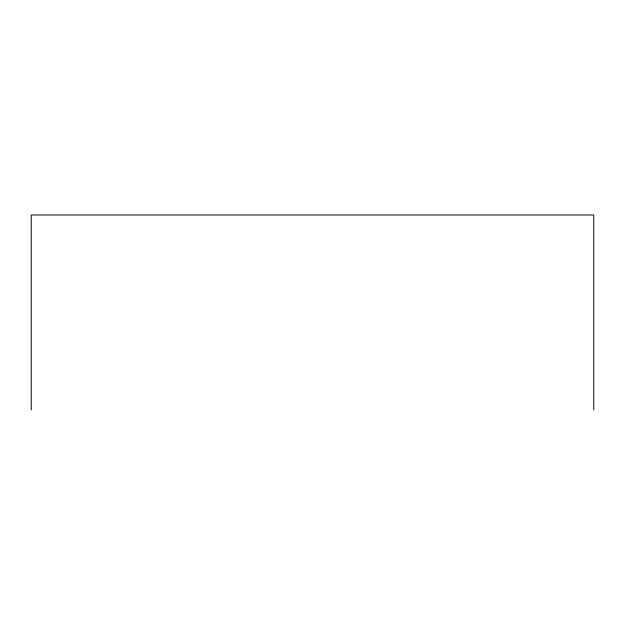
<?xml version="1.0" encoding="UTF-8"?>
<svg xmlns="http://www.w3.org/2000/svg" width="625" height="625" viewBox="0 0 625 625"><rect width="100%" height="100%" fill="white"/><g stroke="black" fill="none" stroke-linecap="round" stroke-linejoin="round"><path stroke-width="0.94" d="M593.75 410L593.75 215L31.25 215L31.25 410"/></g></svg>
